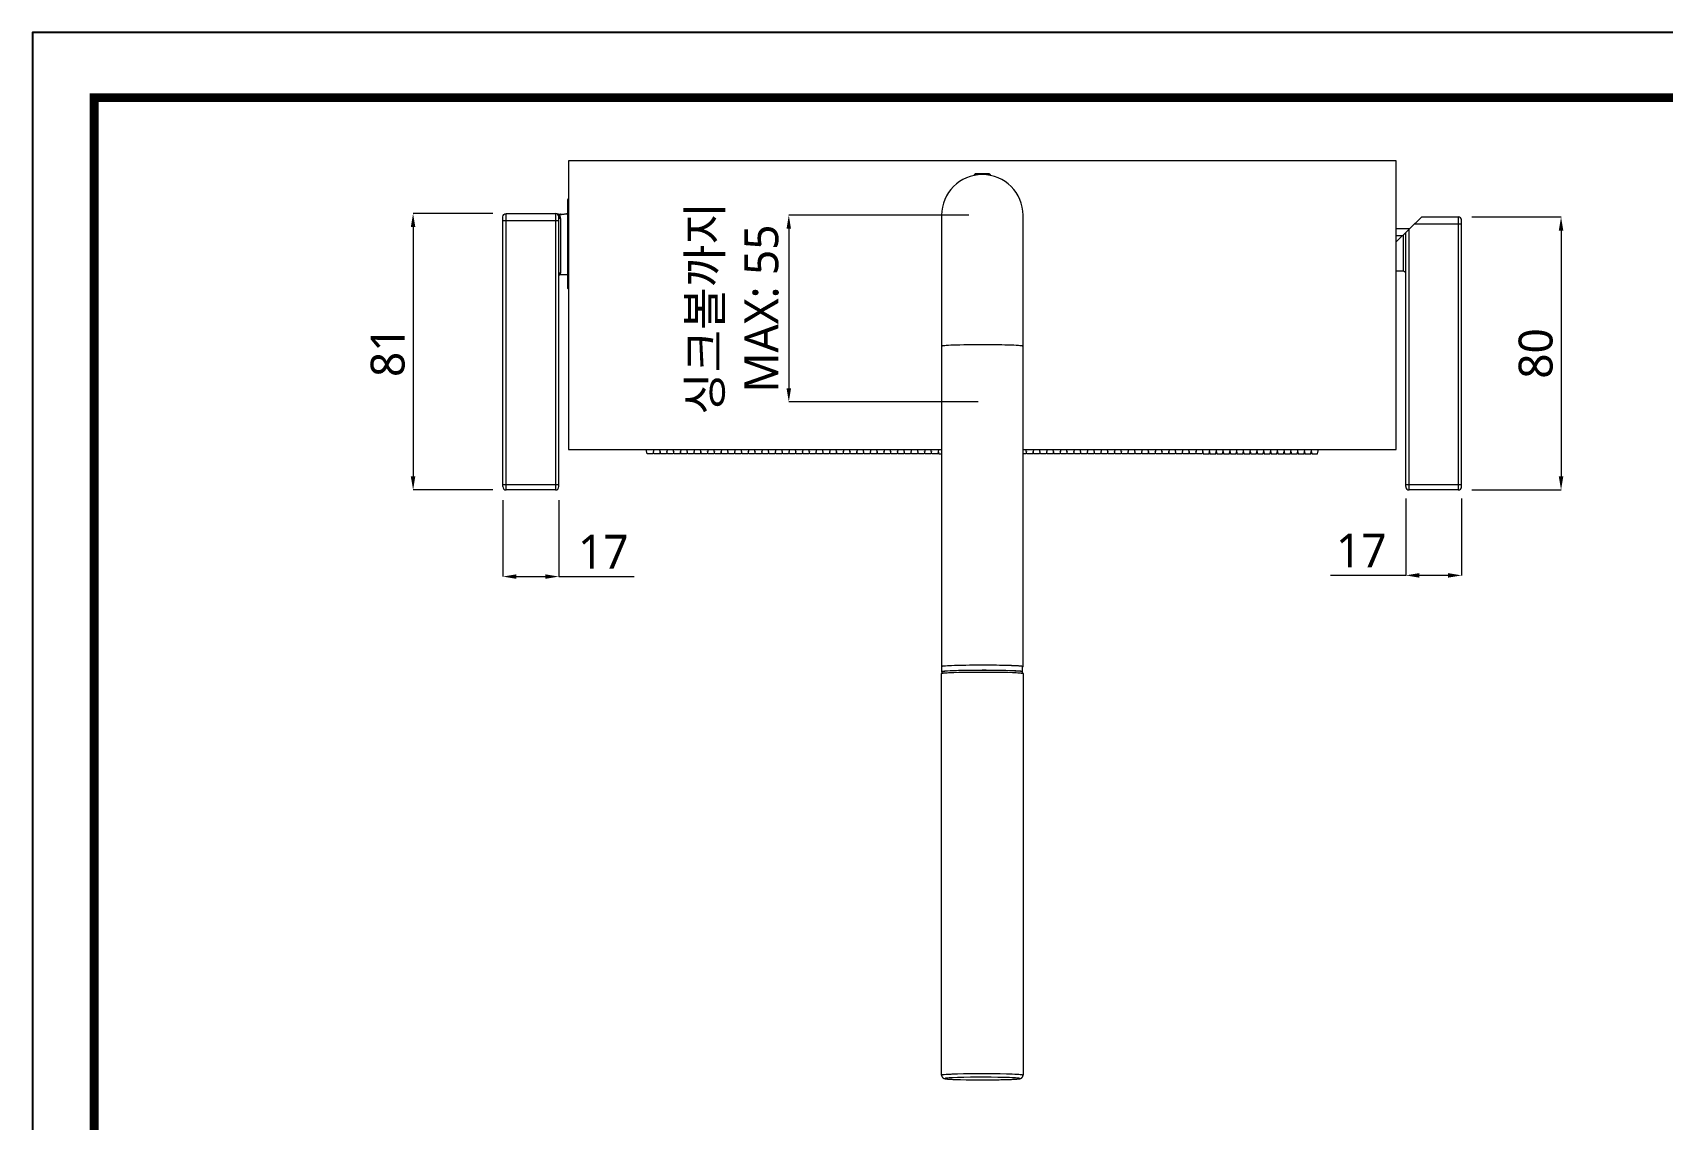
# Model space of a CAD drawing. Extents: x 0 to 1128, y 0 to 827.
# Drawn here: x 0 to 480.6, y 506.5 to 826.8 of the extents above; entities that cross this region are included whole.
import ezdxf

# ---------------------------------------------------------------- set-up
doc = ezdxf.new("R2010")
doc.units = 0
doc.header["$LTSCALE"] = 10
doc.header["$MEASUREMENT"] = 0
doc.header["$PDMODE"] = 3
doc.header["$PDSIZE"] = -10
doc.layers.get('0').update_dxf_attribs({"linetype": 'CONTINUOUS'})
doc.layers.get('DEFPOINTS').update_dxf_attribs({"linetype": 'CONTINUOUS'})
for name, color, linetype in [('PDF_02___PRT_ALL_AXES', 7, 'CONTINUOUS'), ('PDF_1', 7, 'CONTINUOUS'), ('PDF_형상', 7, 'CONTINUOUS')]:
    doc.layers.add(name, color=color, linetype=linetype)
doc.styles.add('Daelim Dimension', font='NanumGothic.ttf')
doc.dimstyles.new('DEFAULT', dxfattribs={"dimscale": 2, "dimtxt": 2, "dimasz": 2, "dimexe": 0, "dimexo": 2, "dimgap": 1, "dimtad": 1, "dimdec": 0, "dimzin": 9, "dimdsep": 46, "dimtxsty": 'Daelim Dimension', "dimcen": 0.5, "dimclrd": 5, "dimclre": 5, "dimclrt": 256, "dimadec": 1, "dimazin": 0, "dimtfac": 1, "dimtdec": 0, "dimtix": 1, "dimtmove": 0, "dimatfit": 3, "dimfxl": 0, "dimtolj": 1, "dimtzin": 1, "dimlwd": 9, "dimlwe": 9, "dimarcsym": 0})

# ---------------------------------------------------------------- blocks, each defined once
blk = doc.blocks.new('*D17')
at = {"color": 5, "lineweight": 9, "ltscale": 0.5}
for p, q in [((135.69, 773.47), (112.2, 773.47)), ((112.2, 769.47), (112.2, 695.99)), ((135.69, 691.99), (112.2, 691.99))]:
    blk.add_line(p, q, dxfattribs=at)
at = {"color": 5, "ltscale": 0.5}
for points in [[(111.53, 769.47), (112.86, 769.47), (112.2, 773.47)], [(111.53, 695.99), (112.86, 695.99), (112.2, 691.99)]]:
    blk.add_solid(points, dxfattribs=at)
at = {"layer": 'DEFPOINTS', "color": 0, "ltscale": 0.5}
for p in [(139.69, 773.47), (112.2, 691.99), (139.69, 691.99)]:
    blk.add_point(p, dxfattribs=at)
at = {"color": 7, "ltscale": 0.5, "insert": (104.75, 732.73), "char_height": 10, "attachment_point": 5, "rotation": 90, "style": 'Daelim Dimension'}
blk.add_mtext('\\A1;81', dxfattribs=at)
blk = doc.blocks.new('*D18')
at = {"color": 5, "lineweight": 9, "ltscale": 0.5}
for p, q in [((138.69, 688.99), (138.69, 666.47)), ((155.2, 688.99), (155.2, 666.47)), ((142.69, 666.47), (151.2, 666.47)), ((155.2, 666.47), (177.37, 666.47))]:
    blk.add_line(p, q, dxfattribs=at)
at = {"color": 5, "ltscale": 0.5}
for points in [[(142.69, 667.14), (142.69, 665.8), (138.69, 666.47)], [(151.2, 667.14), (151.2, 665.8), (155.2, 666.47)]]:
    blk.add_solid(points, dxfattribs=at)
at = {"layer": 'DEFPOINTS', "color": 0, "ltscale": 0.5}
for p in [(138.69, 692.99), (155.2, 692.99), (155.2, 666.47)]:
    blk.add_point(p, dxfattribs=at)
at = {"color": 7, "ltscale": 0.5, "insert": (168.28, 673.81), "char_height": 10, "attachment_point": 5, "style": 'Daelim Dimension'}
blk.add_mtext('\\A1;17', dxfattribs=at)
blk = doc.blocks.new('*D19')
at = {"color": 5, "lineweight": 9, "ltscale": 0.5}
for p, q in [((404.9, 689.49), (404.9, 666.83)), ((421.4, 689.49), (421.4, 666.83)), ((404.9, 666.83), (382.72, 666.83)), ((417.4, 666.83), (408.9, 666.83))]:
    blk.add_line(p, q, dxfattribs=at)
at = {"color": 5, "ltscale": 0.5}
for points in [[(408.9, 667.49), (408.9, 666.16), (404.9, 666.83)], [(417.4, 667.49), (417.4, 666.16), (421.4, 666.83)]]:
    blk.add_solid(points, dxfattribs=at)
at = {"layer": 'DEFPOINTS', "color": 0, "ltscale": 0.5}
for p in [(404.9, 693.49), (421.4, 693.49), (421.4, 666.83)]:
    blk.add_point(p, dxfattribs=at)
at = {"color": 7, "ltscale": 0.5, "insert": (391.81, 674.16), "char_height": 10, "attachment_point": 5, "style": 'Daelim Dimension'}
blk.add_mtext('\\A1;17', dxfattribs=at)
blk = doc.blocks.new('*D20')
at = {"color": 5, "lineweight": 9, "ltscale": 0.5}
for p, q in [((424.4, 772.47), (450.71, 772.47)), ((450.71, 768.47), (450.71, 695.99)), ((424.4, 691.99), (450.71, 691.99))]:
    blk.add_line(p, q, dxfattribs=at)
at = {"color": 5, "ltscale": 0.5}
for points in [[(450.05, 768.47), (451.38, 768.47), (450.71, 772.47)], [(450.05, 695.99), (451.38, 695.99), (450.71, 691.99)]]:
    blk.add_solid(points, dxfattribs=at)
at = {"layer": 'DEFPOINTS', "color": 0, "ltscale": 0.5}
for p in [(420.4, 772.47), (420.4, 691.99), (450.71, 691.99)]:
    blk.add_point(p, dxfattribs=at)
at = {"color": 7, "ltscale": 0.5, "insert": (443.27, 732.23), "char_height": 10, "attachment_point": 5, "rotation": 90, "style": 'Daelim Dimension'}
blk.add_mtext('\\A1;80', dxfattribs=at)
blk = doc.blocks.new('*D34')
at = {"color": 5, "lineweight": 9, "ltscale": 0.5}
for p, q in [((276.05, 772.97), (222.99, 772.97)), ((222.99, 768.97), (222.99, 721.97)), ((278.87, 717.97), (222.99, 717.97))]:
    blk.add_line(p, q, dxfattribs=at)
at = {"color": 5, "ltscale": 0.5}
for points in [[(222.32, 768.97), (223.65, 768.97), (222.99, 772.97)], [(222.32, 721.97), (223.65, 721.97), (222.99, 717.97)]]:
    blk.add_solid(points, dxfattribs=at)
at = {"layer": 'DEFPOINTS', "color": 0, "ltscale": 0.5}
for p in [(280.05, 772.97), (222.99, 717.97), (282.87, 717.97)]:
    blk.add_point(p, dxfattribs=at)
at = {"color": 7, "ltscale": 0.5, "insert": (206.64, 745.47), "char_height": 10, "attachment_point": 5, "rotation": 90, "style": 'Daelim Dimension'}
blk.add_mtext('\\A1;싱크볼까지\\PMAX: 55', dxfattribs=at)

msp = doc.modelspace()

# ---------------------------------------------------------------- linework, layer by layer
at = {"ltscale": 0.5}
msp.add_lwpolyline([(0, 0), (1128.4, 0), (1128.4, 826.8), (0, 826.8)], close=True, dxfattribs=at)
at = {"color": 5, "linetype": 'ByBlock', "lineweight": 200, "const_width": 2.6}
msp.add_lwpolyline([(18.14, 35.4), (1110.14, 35.4), (1110.14, 807.6), (18.14, 807.6)], close=True, dxfattribs=at)
at = {"layer": 'PDF_02___PRT_ALL_AXES', "lineweight": 5}
msp.add_lwpolyline([(158.04, 751.16, -0.213186), (157.8, 751.72), (157.8, 777.22, -0.213186), (158.04, 777.78)], format="xyb", dxfattribs=at)
for points in [[(268.28, 638.36), (268.27, 638.37), (268.25, 638.37), (268.24, 638.37), (268.22, 638.38), (268.21, 638.38), (268.19, 638.39), (268.18, 638.39), (268.18, 638.39), (268.17, 638.4), (268.16, 638.41), (268.15, 638.41), (268.15, 638.42), (268.15, 638.42), (268.15, 639.92)], [(291.95, 638.42), (291.95, 639.92)], [(291.81, 638.36), (291.83, 638.37), (291.84, 638.37), (291.86, 638.37), (291.87, 638.38), (291.88, 638.38), (291.9, 638.39), (291.91, 638.39), (291.91, 638.39), (291.93, 638.4), (291.94, 638.41), (291.94, 638.41), (291.95, 638.42), (291.95, 638.42), (291.95, 638.43), (291.94, 638.44), (291.93, 638.45), (291.92, 638.45), (291.92, 638.46), (291.89, 638.47), (291.85, 638.48), (291.82, 638.49), (291.75, 638.5), (291.72, 638.51), (291.61, 638.52), (291.49, 638.54), (291.43, 638.55), (291.23, 638.57), (291.04, 638.58), (290.76, 638.61), (290.54, 638.62), (290.29, 638.64), (289.94, 638.66), (289.6, 638.67), (289.25, 638.69), (289.16, 638.69), (288.81, 638.71), (288.46, 638.72), (287.03, 638.76), (286, 638.78), (284.07, 638.82), (283.13, 638.83), (281.14, 638.84), (280.05, 638.84), (278.06, 638.83), (276.97, 638.83), (276.03, 638.82), (274.1, 638.78), (273.06, 638.76), (271.63, 638.72), (270.61, 638.68), (270.58, 638.68), (269.74, 638.63), (269.65, 638.63), (269.05, 638.58), (268.89, 638.57), (268.55, 638.53), (268.53, 638.53), (268.5, 638.53), (268.48, 638.52), (268.46, 638.52), (268.43, 638.52), (268.41, 638.51), (268.38, 638.51), (268.36, 638.5), (268.34, 638.5), (268.31, 638.49), (268.31, 638.49), (268.29, 638.49), (268.28, 638.49), (268.26, 638.48), (268.24, 638.48), (268.22, 638.47), (268.2, 638.47), (268.19, 638.46), (268.17, 638.45), (268.17, 638.45), (268.16, 638.44), (268.15, 638.44), (268.15, 638.43), (268.15, 638.42)]]:
    msp.add_lwpolyline(points, dxfattribs=at)
at = {"layer": 'PDF_1', "lineweight": 5}
for points in [[(268.45, 638.44), (268.45, 638.44), (268.44, 638.44), (268.43, 638.43), (268.41, 638.43), (268.4, 638.42), (268.39, 638.42), (268.37, 638.41), (268.36, 638.41), (268.35, 638.4), (268.34, 638.39), (268.32, 638.39), (268.31, 638.38), (268.29, 638.36), (268.29, 638.36), (268.27, 638.35), (268.25, 638.34), (268.23, 638.32), (268.22, 638.31), (268.2, 638.29), (268.19, 638.28), (268.17, 638.26), (268.16, 638.25), (268.15, 638.24), (268.14, 638.22), (268.12, 638.19), (268.11, 638.17), (268.1, 638.15), (268.08, 638.12), (268.07, 638.09), (268.07, 638.06), (268.06, 638.03), (268.05, 638), (268.05, 637.98, 0.02684), (268.05, 637.93)], [(268.05, 519.53), (268.05, 519.47), (268.06, 519.4), (268.06, 519.4), (268.07, 519.34), (268.08, 519.27), (268.1, 519.21), (268.12, 519.16), (268.14, 519.1), (268.17, 519.04), (268.21, 518.99), (268.24, 518.94), (268.28, 518.89), (268.31, 518.85), (268.34, 518.81), (268.39, 518.77), (268.44, 518.73), (268.49, 518.69), (268.54, 518.66), (268.6, 518.62), (268.65, 518.6), (268.72, 518.57), (268.73, 518.56), (268.8, 518.54), (268.87, 518.52), (268.95, 518.5), (268.98, 518.49), (269.07, 518.47), (269.18, 518.45), (269.2, 518.45, 0.005447), (269.34, 518.43, 0.002344), (269.41, 518.42), (269.83, 518.38), (270.1, 518.36), (270.84, 518.32), (271.02, 518.31), (272.11, 518.26), (273.39, 518.22), (273.51, 518.22), (275.31, 518.18), (276.66, 518.16), (278.02, 518.15), (280.16, 518.15), (281.51, 518.15), (283.65, 518.17), (284.99, 518.19), (286.77, 518.23), (286.93, 518.23), (288.16, 518.27), (289.21, 518.32), (289.4, 518.33), (290.1, 518.37), (290.37, 518.39), (290.76, 518.43), (290.79, 518.44), (290.83, 518.44), (290.87, 518.45), (290.88, 518.45), (290.92, 518.46), (290.96, 518.46), (291, 518.47), (291.04, 518.48), (291.08, 518.48), (291.12, 518.49), (291.16, 518.5), (291.17, 518.5), (291.18, 518.51), (291.2, 518.51), (291.21, 518.51), (291.23, 518.52), (291.24, 518.52), (291.26, 518.53), (291.27, 518.53), (291.28, 518.53), (291.29, 518.54), (291.31, 518.54), (291.35, 518.56), (291.41, 518.58), (291.47, 518.61), (291.53, 518.64), (291.59, 518.68), (291.64, 518.72), (291.69, 518.76), (291.74, 518.8), (291.78, 518.84), (291.82, 518.89), (291.86, 518.94), (291.87, 518.95), (291.91, 519.01), (291.94, 519.06), (291.96, 519.12), (291.99, 519.18), (292.01, 519.24), (292.02, 519.3), (292.03, 519.34), (292.04, 519.41), (292.05, 519.47), (292.05, 519.53)]]:
    msp.add_lwpolyline(points, format="xyb", dxfattribs=at)
msp.add_lwpolyline([(271.68, 638.23), (273.17, 638.27), (274.52, 638.3), (276.56, 638.33), (277.83, 638.34), (279.29, 638.34), (281.33, 638.34), (283.05, 638.33), (284.72, 638.31), (286.28, 638.28), (287.71, 638.25), (288.97, 638.21), (289.05, 638.2), (290.05, 638.16), (290.51, 638.13), (290.91, 638.1), (291.25, 638.08), (291.54, 638.05), (291.76, 638.02), (291.92, 637.99), (291.95, 637.98), (292.02, 637.96), (292.02, 637.95), (292.04, 637.94), (292.05, 637.93), (292.05, 519.5), (292.04, 519.51), (292.04, 519.51), (292, 519.53), (292, 519.53), (291.89, 519.56), (291.84, 519.57), (291.62, 519.61), (291.59, 519.61), (291.23, 519.65), (290.78, 519.68), (290.23, 519.72), (289.6, 519.75), (288.88, 519.78), (287.43, 519.83), (287.23, 519.83), (285.36, 519.87), (285.33, 519.87), (283.25, 519.9), (281.06, 519.91), (278.83, 519.91), (276.65, 519.9), (274.58, 519.87), (274.54, 519.87), (272.7, 519.83), (272.47, 519.82), (271.07, 519.77), (270.8, 519.76), (269.75, 519.71), (269.35, 519.69), (268.79, 519.64), (268.45, 519.6), (268.41, 519.6), (268.22, 519.57), (268.21, 519.56), (268.2, 519.56), (268.19, 519.56), (268.18, 519.56), (268.17, 519.56), (268.16, 519.55), (268.15, 519.55), (268.14, 519.55), (268.13, 519.55), (268.12, 519.54), (268.11, 519.54), (268.11, 519.54), (268.1, 519.54), (268.09, 519.53), (268.08, 519.53), (268.08, 519.53), (268.07, 519.52), (268.06, 519.52), (268.06, 519.52), (268.05, 519.51), (268.05, 519.5), (268.05, 519.5), (268.05, 637.93), (268.05, 637.93), (268.05, 637.93), (268.05, 637.93), (268.05, 637.93), (268.05, 637.93), (268.05, 637.93), (268.05, 637.93), (268.05, 637.93), (268.05, 637.93), (268.05, 637.93), (268.05, 637.93), (268.05, 637.93), (268.05, 637.94), (268.06, 637.95), (268.07, 637.95), (268.07, 637.95), (268.08, 637.96), (268.08, 637.96), (268.09, 637.96), (268.1, 637.96), (268.1, 637.97), (268.11, 637.97), (268.11, 637.97), (268.12, 637.97), (268.13, 637.98), (268.14, 637.98), (268.15, 637.98), (268.16, 637.98), (268.17, 637.99), (268.18, 637.99), (268.19, 637.99), (268.21, 637.99), (268.22, 638), (268.31, 638.01), (268.42, 638.03), (268.55, 638.05), (268.67, 638.06), (268.94, 638.08), (269.22, 638.11), (269.41, 638.12), (269.72, 638.14), (270.06, 638.16), (270.4, 638.17), (270.6, 638.18), (270.94, 638.2), (271.29, 638.21), (271.63, 638.22, 0.000189)], format="xyb", close=True, dxfattribs=at)
msp.add_lwpolyline([(292.05, 637.93), (292.05, 637.95), (292.04, 637.98), (292.04, 638.02), (292.04, 638.03), (292.03, 638.06), (292.02, 638.1), (292, 638.13), (291.99, 638.16), (291.97, 638.19), (291.95, 638.22), (291.93, 638.25), (291.93, 638.25), (291.92, 638.27), (291.9, 638.28), (291.89, 638.3), (291.87, 638.31), (291.86, 638.33), (291.84, 638.34), (291.82, 638.36), (291.8, 638.37), (291.78, 638.38), (291.76, 638.39), (291.66, 638.43), (291.54, 638.47), (291.52, 638.48), (291.33, 638.51), (291.27, 638.52), (290.9, 638.56), (290.52, 638.59), (289.75, 638.64), (289.44, 638.66), (288.32, 638.7), (288.04, 638.71), (286.47, 638.76), (286.36, 638.76), (284.47, 638.8), (282.42, 638.82), (280.3, 638.83), (278.39, 638.82), (276.09, 638.8), (274.15, 638.77), (274.09, 638.77), (272.42, 638.73), (272.15, 638.72), (270.95, 638.67), (270.67, 638.66), (269.79, 638.61), (269.4, 638.58), (268.97, 638.54), (268.94, 638.53), (268.68, 638.5), (268.59, 638.48), (268.45, 638.44)], dxfattribs=at)
msp.add_lwpolyline([(269.11, 518.57), (269.11, 518.57), (269.1, 518.57), (269.09, 518.56), (269.08, 518.56), (269.08, 518.56), (269.07, 518.55), (269.06, 518.55), (269.06, 518.55), (269.06, 518.54), (269.05, 518.54), (269.05, 518.53), (269.06, 518.52), (269.06, 518.51), (269.09, 518.5), (269.1, 518.49), (269.2, 518.47), (269.25, 518.46), (269.46, 518.43), (269.49, 518.42), (269.83, 518.39), (270.27, 518.35), (270.79, 518.32), (271.39, 518.29), (272.07, 518.27), (273.44, 518.22), (273.64, 518.22), (275.4, 518.18), (275.45, 518.18), (277.41, 518.16), (279.48, 518.15), (281.56, 518.15), (283.59, 518.17), (285.49, 518.2), (285.61, 518.2), (287.2, 518.24), (287.43, 518.25), (288.65, 518.29), (289.01, 518.31), (289.79, 518.35), (290.23, 518.38), (290.58, 518.42), (290.83, 518.45), (290.89, 518.46), (290.99, 518.49), (290.99, 518.49), (291, 518.49), (291.01, 518.5), (291.01, 518.5), (291.02, 518.5), (291.03, 518.51), (291.03, 518.51), (291.04, 518.51), (291.04, 518.52), (291.05, 518.52), (291.05, 518.53), (291.04, 518.54), (291.04, 518.55), (291, 518.57), (291, 518.57), (290.9, 518.59), (290.85, 518.6), (290.64, 518.63), (290.61, 518.64), (290.27, 518.67), (289.83, 518.71), (289.31, 518.74), (288.71, 518.77), (288.03, 518.79), (286.66, 518.84), (286.46, 518.84), (284.7, 518.88), (284.66, 518.88), (282.69, 518.9), (280.63, 518.91), (278.55, 518.91), (276.52, 518.89), (274.62, 518.86), (274.49, 518.86), (272.91, 518.82), (272.69, 518.82), (271.46, 518.77), (271.1, 518.75), (270.32, 518.71), (269.87, 518.68), (269.52, 518.64), (269.27, 518.61), (269.21, 518.6)], close=True, dxfattribs=at)
at = {"layer": 'PDF_형상', "lineweight": 5}
for points in [[(292.05, 703.97), (402.05, 703.97), (402.05, 788.97), (158.05, 788.97), (158.05, 703.97), (268.05, 703.97)], [(138.69, 771.47), (155.2, 771.47)], [(155.2, 692.98), (155.2, 692.99), (155.2, 772.47), (155.2, 772.43), (155.2, 772.39), (155.21, 772.36), (155.23, 772.32), (155.23, 772.31), (155.25, 772.27), (155.27, 772.24), (155.3, 772.21), (155.33, 772.18), (155.34, 772.17), (155.38, 772.14), (155.41, 772.12), (155.45, 772.1), (155.5, 772.08), (155.54, 772.07), (155.59, 772.06), (155.6, 772.05), (155.65, 772.05), (155.69, 772.05), (155.69, 755.94), (155.65, 755.94), (155.63, 755.94), (155.59, 755.93), (155.55, 755.92), (155.5, 755.9), (155.49, 755.9), (155.45, 755.88), (155.41, 755.86), (155.37, 755.83), (155.34, 755.8), (155.33, 755.79), (155.3, 755.76), (155.27, 755.72), (155.25, 755.69), (155.23, 755.65), (155.22, 755.61), (155.21, 755.57), (155.2, 755.55), (155.2, 755.51), (155.2, 755.47)], [(156.4, 773.18), (156.38, 773.18), (156.31, 773.19), (156.24, 773.2), (156.19, 773.2), (156.12, 773.21), (156.05, 773.21), (155.98, 773.22), (155.91, 773.23), (155.84, 773.23), (155.77, 773.24), (155.7, 773.24), (155.71, 773.24), (155.93, 773.25), (156.14, 773.26), (156.35, 773.28), (156.56, 773.3), (156.77, 773.32), (156.98, 773.34), (157.05, 773.35), (157.26, 773.38), (157.47, 773.41), (157.63, 773.43), (157.8, 773.46)], [(402.05, 765.09), (409.7, 772.47), (420.4, 772.47), (420.4, 691.99), (405.9, 691.99), (405.9, 768.8)], [(406.07, 768.97), (402.05, 768.97)], [(407.62, 770.47), (421.4, 770.47)], [(404.2, 767.17), (404.2, 756.47), (402.05, 756.47)], [(402.05, 766.97), (403.99, 766.97)], [(404.9, 692.99), (404.9, 692.99), (404.9, 767.84)], [(155.2, 755.25), (155.23, 755.29), (155.28, 755.34), (155.33, 755.38), (155.38, 755.41), (155.44, 755.44), (155.5, 755.45), (155.56, 755.46), (155.61, 755.47), (157.8, 755.47)], [(155.61, 755.47), (155.61, 755.47), (155.61, 755.47), (155.61, 755.47), (155.61, 755.47), (155.62, 755.48), (155.62, 755.48), (155.62, 755.5), (155.63, 755.51), (155.63, 755.53), (155.63, 755.54), (155.65, 755.59), (155.65, 755.61), (155.66, 755.65), (155.67, 755.69), (155.68, 755.73), (155.69, 755.78), (155.69, 755.83), (155.69, 755.84), (155.69, 755.89), (155.69, 755.94)], [(292.05, 734.36), (292.04, 734.38), (292.03, 734.39), (292, 734.4), (291.99, 734.4), (291.93, 734.42), (291.87, 734.43), (291.82, 734.44), (291.66, 734.47), (291.53, 734.48), (291.22, 734.51), (291.13, 734.52), (290.69, 734.56), (290.63, 734.56), (290.03, 734.59), (290.02, 734.59), (289.32, 734.63), (288.53, 734.66), (287.43, 734.69), (286.71, 734.71), (285.84, 734.73), (284.64, 734.75), (283.59, 734.76), (282.39, 734.77), (281.25, 734.78), (280.05, 734.78), (278.91, 734.78), (277.71, 734.77), (276.66, 734.76), (275.45, 734.75), (274.58, 734.73), (273.38, 734.71), (272.66, 734.69), (271.56, 734.66), (270.77, 734.63), (270.07, 734.59), (270.06, 734.59), (269.46, 734.56), (269.41, 734.56), (268.96, 734.52), (268.87, 734.51), (268.56, 734.48), (268.44, 734.47), (268.28, 734.44), (268.22, 734.43), (268.17, 734.42), (268.1, 734.4), (268.09, 734.4), (268.06, 734.39), (268.05, 734.38), (268.05, 734.36)], [(183.17, 703.97), (182.91, 702.67), (181.19, 702.67), (180.92, 703.97)], [(185.05, 703.35), (184.91, 702.67), (183.19, 702.67), (183.05, 703.35)], [(187.17, 703.97), (186.91, 702.67), (185.19, 702.67), (184.92, 703.97)], [(189.05, 703.35), (188.91, 702.67), (187.19, 702.67), (187.05, 703.35)], [(191.17, 703.97), (190.91, 702.67), (189.19, 702.67), (188.92, 703.97)], [(193.05, 703.35), (192.91, 702.67), (191.19, 702.67), (191.05, 703.35)], [(195.17, 703.97), (194.91, 702.67), (193.19, 702.67), (192.92, 703.97)], [(197.05, 703.35), (196.91, 702.67), (195.19, 702.67), (195.05, 703.35)], [(199.17, 703.97), (198.91, 702.67), (197.19, 702.67), (196.92, 703.97)], [(201.05, 703.35), (200.91, 702.67), (199.19, 702.67), (199.05, 703.35)], [(203.17, 703.97), (202.91, 702.67), (201.19, 702.67), (200.92, 703.97)], [(205.05, 703.35), (204.91, 702.67), (203.19, 702.67), (203.05, 703.35)], [(207.17, 703.97), (206.91, 702.67), (205.19, 702.67), (204.92, 703.97)], [(209.05, 703.35), (208.91, 702.67), (207.19, 702.67), (207.05, 703.35)], [(211.17, 703.97), (210.91, 702.67), (209.19, 702.67), (208.92, 703.97)], [(213.05, 703.35), (212.91, 702.67), (211.19, 702.67), (211.05, 703.35)], [(215.17, 703.97), (214.91, 702.67), (213.19, 702.67), (212.92, 703.97)], [(217.05, 703.35), (216.91, 702.67), (215.19, 702.67), (215.05, 703.35)], [(219.17, 703.97), (218.91, 702.67), (217.19, 702.67), (216.92, 703.97)], [(221.05, 703.35), (220.91, 702.67), (219.19, 702.67), (219.05, 703.35)], [(223.17, 703.97), (222.91, 702.67), (221.19, 702.67), (220.92, 703.97)], [(225.05, 703.35), (224.91, 702.67), (223.19, 702.67), (223.05, 703.35)], [(227.17, 703.97), (226.91, 702.67), (225.19, 702.67), (224.92, 703.97)], [(229.05, 703.35), (228.91, 702.67), (227.19, 702.67), (227.05, 703.35)], [(231.17, 703.97), (230.91, 702.67), (229.19, 702.67), (228.92, 703.97)], [(233.05, 703.35), (232.91, 702.67), (231.19, 702.67), (231.05, 703.35)], [(235.17, 703.97), (234.91, 702.67), (233.19, 702.67), (232.92, 703.97)], [(237.05, 703.35), (236.91, 702.67), (235.19, 702.67), (235.05, 703.35)], [(239.17, 703.97), (238.91, 702.67), (237.19, 702.67), (236.92, 703.97)], [(241.05, 703.35), (240.91, 702.67), (239.19, 702.67), (239.05, 703.35)], [(243.17, 703.97), (242.91, 702.67), (241.19, 702.67), (240.92, 703.97)], [(245.05, 703.35), (244.91, 702.67), (243.19, 702.67), (243.05, 703.35)], [(247.17, 703.97), (246.91, 702.67), (245.19, 702.67), (244.92, 703.97)], [(249.05, 703.35), (248.91, 702.67), (247.19, 702.67), (247.05, 703.35)], [(251.17, 703.97), (250.91, 702.67), (249.19, 702.67), (248.92, 703.97)], [(253.05, 703.35), (252.91, 702.67), (251.19, 702.67), (251.05, 703.35)], [(255.17, 703.97), (254.91, 702.67), (253.19, 702.67), (252.92, 703.97)], [(257.05, 703.35), (256.91, 702.67), (255.19, 702.67), (255.05, 703.35)], [(259.17, 703.97), (258.91, 702.67), (257.19, 702.67), (256.92, 703.97)], [(261.05, 703.35), (260.91, 702.67), (259.19, 702.67), (259.05, 703.35)], [(263.17, 703.97), (262.91, 702.67), (261.19, 702.67), (260.92, 703.97)], [(265.05, 703.35), (264.91, 702.67), (263.19, 702.67), (263.05, 703.35)], [(267.17, 703.97), (266.91, 702.67), (265.19, 702.67), (264.92, 703.97)], [(267.05, 703.35), (267.19, 702.67), (268.05, 702.67)], [(293.05, 703.35), (292.91, 702.67), (292.05, 702.67)], [(295.17, 703.97), (294.91, 702.67), (293.19, 702.67), (292.92, 703.97)], [(297.05, 703.35), (296.91, 702.67), (295.19, 702.67), (295.05, 703.35)], [(299.17, 703.97), (298.91, 702.67), (297.19, 702.67), (296.92, 703.97)], [(301.05, 703.35), (300.91, 702.67), (299.19, 702.67), (299.05, 703.35)], [(303.17, 703.97), (302.91, 702.67), (301.19, 702.67), (300.92, 703.97)], [(305.05, 703.35), (304.91, 702.67), (303.19, 702.67), (303.05, 703.35)], [(307.17, 703.97), (306.91, 702.67), (305.19, 702.67), (304.92, 703.97)], [(309.05, 703.35), (308.91, 702.67), (307.19, 702.67), (307.05, 703.35)], [(311.17, 703.97), (310.91, 702.67), (309.19, 702.67), (308.92, 703.97)], [(313.05, 703.35), (312.91, 702.67), (311.19, 702.67), (311.05, 703.35)], [(315.17, 703.97), (314.91, 702.67), (313.19, 702.67), (312.92, 703.97)], [(317.05, 703.35), (316.91, 702.67), (315.19, 702.67), (315.05, 703.35)], [(319.17, 703.97), (318.91, 702.67), (317.19, 702.67), (316.92, 703.97)], [(321.05, 703.35), (320.91, 702.67), (319.19, 702.67), (319.05, 703.35)], [(323.17, 703.97), (322.91, 702.67), (321.19, 702.67), (320.92, 703.97)], [(325.05, 703.35), (324.91, 702.67), (323.19, 702.67), (323.05, 703.35)], [(327.17, 703.97), (326.91, 702.67), (325.19, 702.67), (324.92, 703.97)], [(329.05, 703.35), (328.91, 702.67), (327.19, 702.67), (327.05, 703.35)], [(331.17, 703.97), (330.91, 702.67), (329.19, 702.67), (328.92, 703.97)], [(333.05, 703.35), (332.91, 702.67), (331.19, 702.67), (331.05, 703.35)], [(335.17, 703.97), (334.91, 702.67), (333.19, 702.67), (332.92, 703.97)], [(337.05, 703.35), (336.91, 702.67), (335.19, 702.67), (335.05, 703.35)], [(339.17, 703.97), (338.91, 702.67), (337.19, 702.67), (336.92, 703.97)], [(341.05, 703.35), (340.91, 702.67), (339.19, 702.67), (339.05, 703.35)], [(343.17, 703.97), (342.91, 702.67), (341.19, 702.67), (340.92, 703.97)], [(345.05, 703.35), (344.91, 702.67), (343.19, 702.67), (343.05, 703.35)], [(344.92, 703.97), (345.19, 702.67), (346.91, 702.67), (347.17, 703.97)], [(347.05, 703.35), (347.19, 702.67), (348.91, 702.67), (349.05, 703.35)], [(348.92, 703.97), (349.19, 702.67), (350.91, 702.67), (351.17, 703.97)], [(351.05, 703.35), (351.19, 702.67), (352.91, 702.67), (353.05, 703.35)], [(352.92, 703.97), (353.19, 702.67), (354.91, 702.67), (355.17, 703.97)], [(355.05, 703.35), (355.19, 702.67), (356.91, 702.67), (357.05, 703.35)], [(356.92, 703.97), (357.19, 702.67), (358.91, 702.67), (359.17, 703.97)], [(359.05, 703.35), (359.19, 702.67), (360.91, 702.67), (361.05, 703.35)], [(360.92, 703.97), (361.19, 702.67), (362.91, 702.67), (363.17, 703.97)], [(363.05, 703.35), (363.19, 702.67), (364.91, 702.67), (365.05, 703.35)], [(364.92, 703.97), (365.19, 702.67), (366.91, 702.67), (367.17, 703.97)], [(367.05, 703.35), (367.19, 702.67), (368.91, 702.67), (369.05, 703.35)], [(368.92, 703.97), (369.19, 702.67), (370.91, 702.67), (371.17, 703.97)], [(371.05, 703.35), (371.19, 702.67), (372.91, 702.67), (373.05, 703.35)], [(372.92, 703.97), (373.19, 702.67), (374.91, 702.67), (375.17, 703.97)], [(375.05, 703.35), (375.19, 702.67), (376.91, 702.67), (377.05, 703.35)], [(376.92, 703.97), (377.19, 702.67), (378.91, 702.67), (379.17, 703.97)], [(155.2, 693.49), (138.69, 693.49)], [(421.4, 693.49), (404.9, 693.49)]]:
    msp.add_lwpolyline(points, dxfattribs=at)
for points in [[(292.05, 639.92), (292.05, 772.97, 1), (268.05, 772.97), (268.05, 639.92)], [(278.16, 785.17), (278.13, 785.17), (278.07, 785.16), (278.02, 785.15), (277.97, 785.13), (277.93, 785.11), (277.88, 785.09), (277.84, 785.06), (277.81, 785.03), (277.77, 784.99), (277.75, 784.96), (277.72, 784.92), (277.7, 784.88), (277.69, 784.85), (277.67, 784.81), (277.66, 784.77), (277.66, 784.74), (277.65, 784.73, -0.346822), (278.15, 785.09), (281.95, 785.09), (281.95, 785.09), (281.95, 785.1), (281.95, 785.11), (281.95, 785.12), (281.95, 785.12), (281.95, 785.12), (281.95, 785.13), (281.95, 785.14), (281.94, 785.15), (281.94, 785.15), (281.94, 785.16), (281.94, 785.17), (281.94, 785.17)], [(281.85, 784.83), (281.85, 784.84), (281.87, 784.86), (281.88, 784.88), (281.9, 784.91), (281.91, 784.93), (281.92, 784.96), (281.93, 784.98), (281.94, 785.01), (281.94, 785.03), (281.95, 785.06), (281.95, 785.09, -0.346822), (282.44, 784.73), (282.44, 784.74), (282.43, 784.77), (282.42, 784.81), (282.41, 784.84), (282.39, 784.88), (282.37, 784.92), (282.35, 784.95), (282.32, 784.99), (282.29, 785.02), (282.25, 785.06), (282.21, 785.09), (282.17, 785.11), (282.12, 785.13), (282.07, 785.15), (282.02, 785.16), (281.97, 785.17), (281.94, 785.17), (278.16, 785.17), (278.15, 785.17), (278.15, 785.16), (278.15, 785.16), (278.15, 785.15), (278.15, 785.15), (278.15, 785.14), (278.15, 785.13), (278.15, 785.12), (278.15, 785.12), (278.15, 785.11), (278.15, 785.11), (278.15, 785.1), (278.15, 785.09), (278.15, 785.07), (278.15, 785.04), (278.16, 785.01), (278.16, 784.99), (278.17, 784.96), (278.17, 784.95), (278.19, 784.93), (278.2, 784.9), (278.22, 784.88), (278.23, 784.85), (278.25, 784.83)], [(138.69, 692.99), (138.69, 772.47, -0.41421), (139.69, 773.47)], [(155.2, 772.47, 0.414213), (154.19, 773.47), (154.19, 691.99), (139.69, 691.99), (139.69, 773.47), (154.45, 773.47), (154.46, 773.47), (154.52, 773.46), (154.57, 773.46), (154.63, 773.45), (154.68, 773.43), (154.73, 773.42), (154.77, 773.4), (154.81, 773.37), (154.86, 773.35), (154.87, 773.34), (154.91, 773.31), (154.94, 773.27), (154.98, 773.24, -0.012589), (155.07, 773.18)], [(154.62, 773.45), (154.64, 773.45), (154.65, 773.45), (154.67, 773.45), (154.68, 773.44), (154.7, 773.44), (154.72, 773.44), (154.73, 773.43), (154.75, 773.43), (154.76, 773.42), (154.78, 773.42), (154.79, 773.42), (154.8, 773.41), (154.82, 773.41), (154.83, 773.41), (154.84, 773.4), (154.86, 773.39), (154.87, 773.39), (154.89, 773.38), (154.9, 773.38), (154.92, 773.37), (154.93, 773.37, -0.014922), (155.04, 773.32, -0.007018), (155.09, 773.3, 0.009479), (155.1, 773.29), (155.09, 773.29), (155.08, 773.29), (155.06, 773.29), (155.05, 773.29), (155.04, 773.29), (155.02, 773.29), (155.01, 773.3), (155, 773.3), (154.98, 773.3), (154.97, 773.3), (154.97, 773.3), (154.96, 773.3), (154.95, 773.3), (154.95, 773.3), (154.94, 773.3), (154.94, 773.3), (154.93, 773.3), (154.92, 773.3), (154.92, 773.3), (154.91, 773.3)], [(155.88, 773.13, 0.00058), (155.75, 773.14, 0.000558), (155.57, 773.15, 0.000603), (155.04, 773.19)], [(157.8, 773.43), (157.67, 773.4), (157.52, 773.37), (157.42, 773.35), (157.3, 773.33), (157.08, 773.28), (156.85, 773.25), (156.63, 773.21), (156.4, 773.18), (156.17, 773.16), (156.16, 773.15), (156.08, 773.15), (155.85, 773.12), (155.63, 773.11), (155.4, 773.09), (155.37, 773.09), (155.33, 773.1), (155.3, 773.1), (155.26, 773.1), (155.23, 773.11), (155.2, 773.12), (155.16, 773.13), (155.14, 773.14), (155.1, 773.16), (155.07, 773.17), (155.07, 773.18), (155.07, 773.14), (155.07, 773.11), (155.07, 773.07), (155.07, 773.04), (155.08, 773.01), (155.09, 772.97), (155.09, 772.94), (155.09, 772.93), (155.1, 772.9), (155.11, 772.87), (155.12, 772.84, 0.325782), (155.59, 772.57), (155.57, 772.62), (155.55, 772.67), (155.53, 772.72), (155.53, 772.73), (155.51, 772.78), (155.49, 772.83), (155.47, 772.89), (155.45, 772.94), (155.44, 772.99), (155.42, 773.04), (155.4, 773.09)], [(155.1, 773.29, 0.012979), (155.12, 773.28, 0.081166), (155.27, 773.23, 0.047714), (155.35, 773.22, 0.009696), (155.7, 773.24)], [(421.4, 692.99), (421.4, 771.47, 0.414206), (420.4, 772.47)], [(291.95, 639.87, 0.008938), (291.97, 639.88), (291.98, 639.88), (291.99, 639.88), (291.99, 639.88), (292, 639.89), (292.01, 639.89), (292.02, 639.9), (292.03, 639.9), (292.03, 639.9), (292.04, 639.91), (292.05, 639.92), (292.05, 639.92), (292.05, 639.93), (292.04, 639.94), (292.04, 639.94), (292.03, 639.95), (292.02, 639.95), (292.01, 639.96), (292.01, 639.96), (292, 639.96), (291.99, 639.97), (291.98, 639.97), (291.97, 639.97), (291.94, 639.98), (291.9, 639.99), (291.89, 639.99), (291.85, 640), (291.81, 640.01), (291.77, 640.01), (291.73, 640.02), (291.69, 640.03), (291.65, 640.03), (291.61, 640.04), (291.57, 640.04), (291.37, 640.06), (291.15, 640.08), (290.9, 640.1), (290.73, 640.12), (290.44, 640.13), (290.43, 640.13), (290.14, 640.15), (289.85, 640.17), (289.56, 640.18), (289.28, 640.19), (288.99, 640.2), (288.7, 640.21), (288.68, 640.21), (288.65, 640.22), (288.63, 640.22), (288.61, 640.22), (288.58, 640.22), (288.56, 640.22), (288.54, 640.22), (288.51, 640.22), (288.49, 640.22), (288.47, 640.22), (288.34, 640.23), (287.5, 640.25), (286.66, 640.27), (285.94, 640.29), (285.1, 640.3), (284.26, 640.32), (283.42, 640.33), (282.57, 640.33), (281.73, 640.34), (280.89, 640.34), (280.05, 640.34), (279.71, 640.34), (278.55, 640.34), (277.4, 640.33), (276.25, 640.32), (275.15, 640.31), (273.99, 640.29), (272.84, 640.26), (271.89, 640.23), (270.98, 640.2), (270.17, 640.16), (269.76, 640.14), (269.21, 640.1), (269.16, 640.1), (268.81, 640.07), (268.52, 640.04), (268.51, 640.04), (268.47, 640.03), (268.43, 640.03), (268.39, 640.02), (268.36, 640.02), (268.32, 640.01), (268.28, 640.01), (268.24, 640), (268.2, 639.99), (268.16, 639.98), (268.12, 639.97), (268.12, 639.97), (268.11, 639.97), (268.1, 639.96), (268.09, 639.96), (268.08, 639.96), (268.07, 639.95), (268.07, 639.95), (268.06, 639.95), (268.05, 639.94), (268.05, 639.93), (268.05, 639.92), (268.05, 639.92), (268.05, 639.91), (268.06, 639.91), (268.07, 639.9), (268.07, 639.9), (268.08, 639.89), (268.09, 639.89), (268.1, 639.89), (268.11, 639.88), (268.11, 639.88), (268.12, 639.88)]]:
    msp.add_lwpolyline(points, format="xyb", dxfattribs=at)
for centre, radius, start, end in [((154.34, 772.05), 1.35, 0.0139, 23.027), ((404.2, 755.77), 0.7, 0.0006, 89.9994), ((139.69, 692.99), 1, 180.0021, 270.0001), ((154.19, 692.99), 1, 269.9999, 359.9979), ((405.9, 692.99), 1, 179.9986, 270.0001), ((420.4, 692.99), 1, 270.0011, 359.9989), ((268.27, 640.36), 0.51, 252.74, 254.2331), ((268.3, 640.45), 0.605, 253.9672, 254.7885)]:
    msp.add_arc(centre, radius, start, end, dxfattribs=at)

# ---------------------------------------------------------------- dimensions: what is measured, and where the dimension line sits
at = {"color": 5, "ltscale": 0.5}
dim = msp.add_linear_dim(base=(222.99, 717.97), p1=(280.05, 772.97), p2=(282.87, 717.97), angle=90, text='싱크볼까지\\PMAX: <>', dimstyle='DEFAULT', override={"dimtxt": 5, "dimclrt": 7}, dxfattribs=at)
dim.commit()
dim.dimension.update_dxf_attribs({"geometry": '*D34', "text_midpoint": (222.99, 745.47), "dimtype": 160})
for base, p1, p2, picture, middle in [((112.2, 691.99), (139.69, 773.47), (139.69, 691.99), '*D17', (104.75, 732.73)), ((450.71, 691.99), (420.4, 772.47), (420.4, 691.99), '*D20', (443.27, 732.23))]:
    dim = msp.add_linear_dim(base=base, p1=p1, p2=p2, angle=90, dimstyle='DEFAULT', override={"dimtxt": 5, "dimclrt": 7}, dxfattribs=at)
    dim.commit()
    dim.dimension.update_dxf_attribs({"geometry": picture, "text_midpoint": middle})
for base, p1, p2, picture, middle in [((155.2, 666.47), (138.69, 692.99), (155.2, 692.99), '*D18', (168.28, 666.47)), ((421.3995, 666.8283), (404.8992, 693.4852), (421.3995, 693.4852), '*D19', (391.8105, 666.8283))]:
    dim = msp.add_linear_dim(base=base, p1=p1, p2=p2, dimstyle='DEFAULT', override={"dimtxt": 5, "dimclrt": 7}, dxfattribs=at)
    dim.commit()
    dim.dimension.update_dxf_attribs({"geometry": picture, "text_midpoint": middle, "dimtype": 160})

doc.saveas('drawing.dxf')
